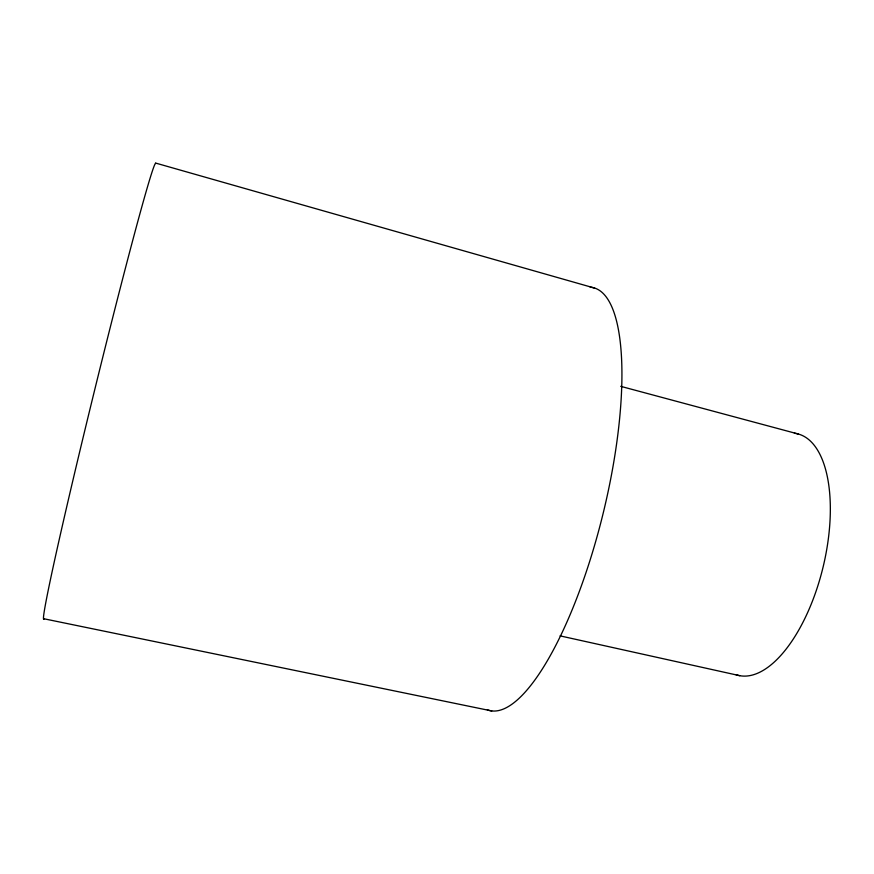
<?xml version="1.0" encoding="UTF-8"?>
<svg xmlns="http://www.w3.org/2000/svg" width="874" height="874" viewBox="0 0 874 874"><rect width="100%" height="100%" fill="white"/><g stroke="black" fill="none" stroke-linecap="round" stroke-linejoin="round"><path stroke-width="1.31" d="M43.831 618.748L491.767 710.944M560.059 635.868L739.775 675.689M620.726 386.341L798.355 434.039M155.506 163.034L594.648 288.103M44.246 618.617A234.636 5.168 -76.2 0 1 95.026 388.504A234.636 5.168 -76.2 0 1 155.769 163.525M590.169 287.207A217.681 63.321 -76.2 0 1 603.213 513.082A217.681 63.321 -76.2 0 1 487.331 709.83M794.39 433.253A124.348 56.559 -76.2 0 1 823.002 567.423A124.348 56.559 -76.2 0 1 735.864 674.652"/></g></svg>
